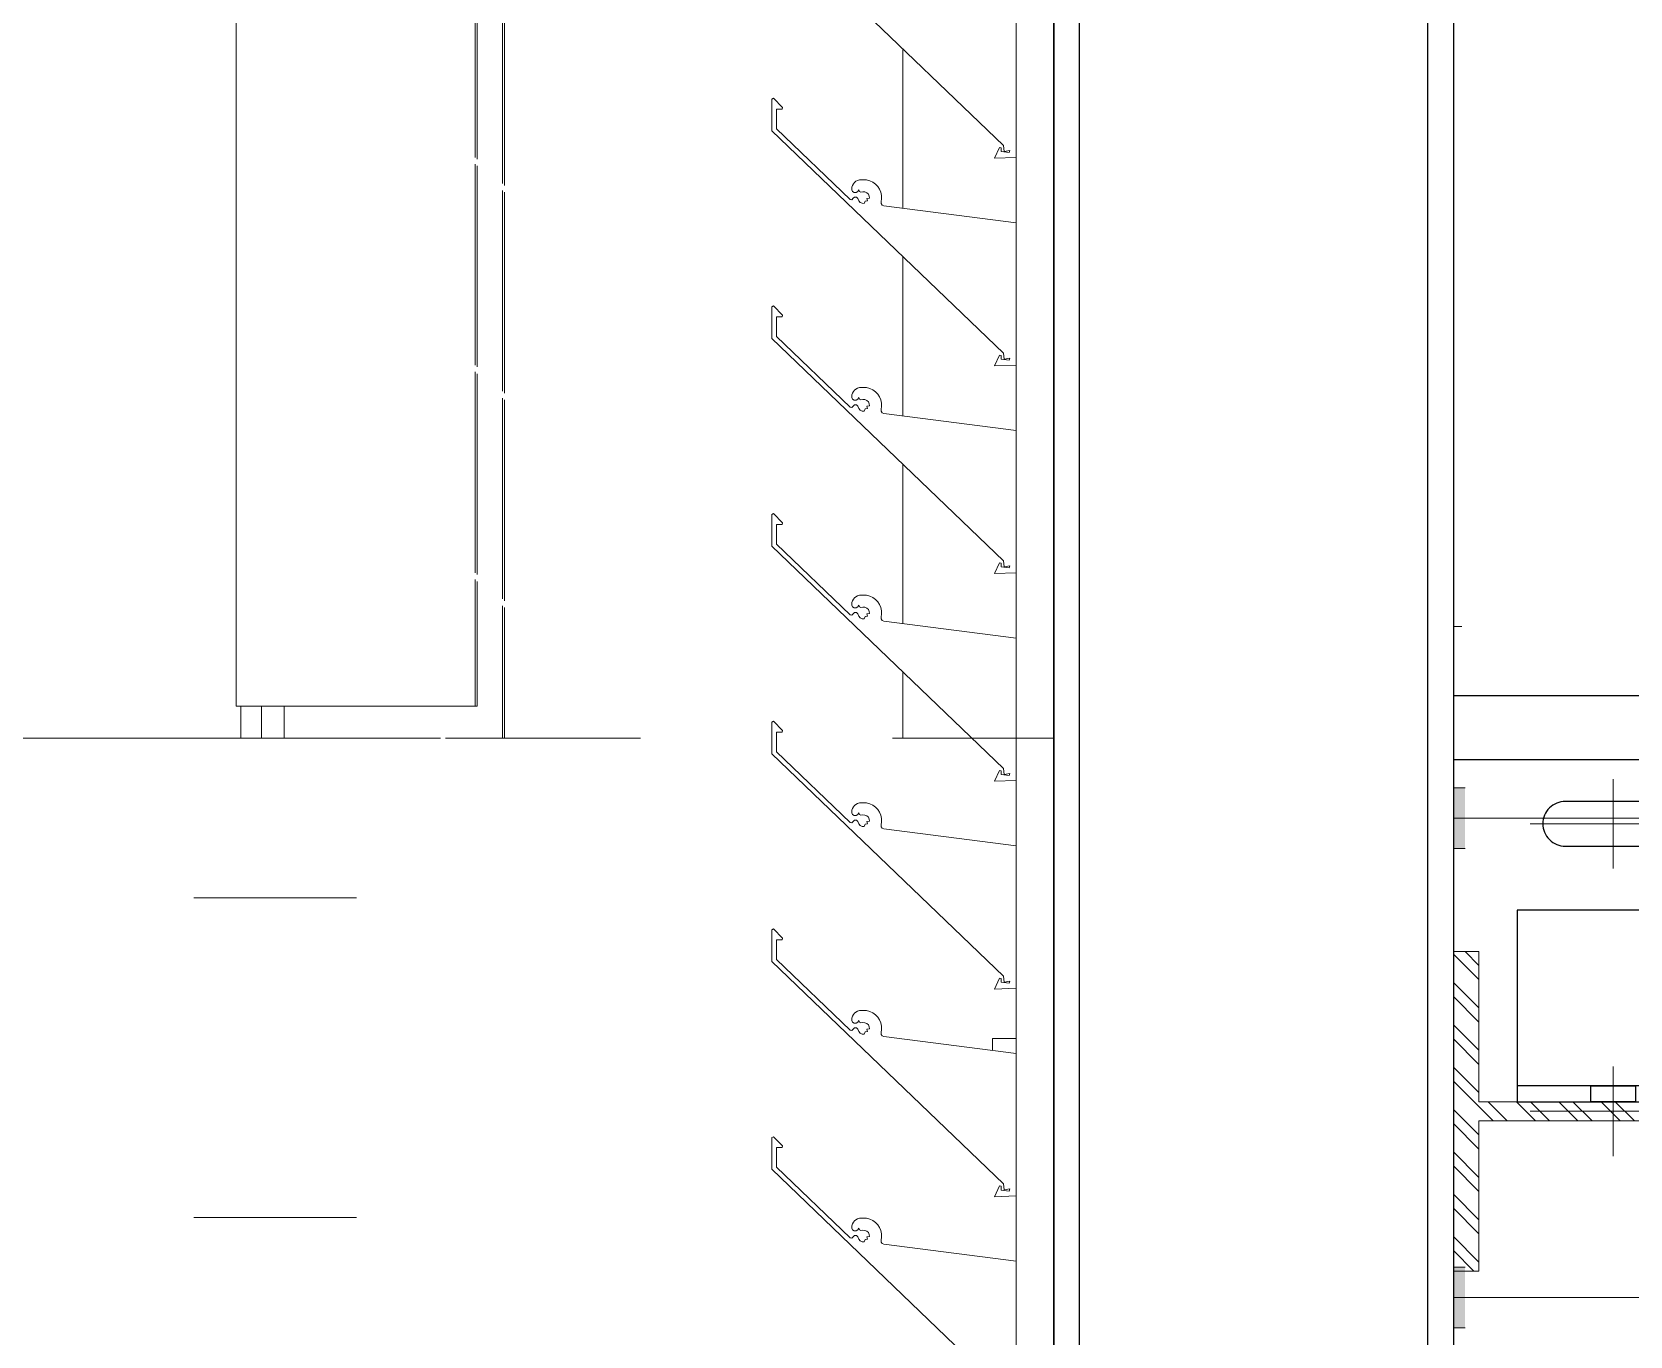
# Model space of a CAD drawing. Header units: millimetres. Extents: x -220592 to 404889, y -217665 to 38245.
# Drawn here: x 27446 to 27946, y -44453 to -44045 of the extents above; entities that cross this region are included whole.
import ezdxf

# ---------------------------------------------------------------- set-up
doc = ezdxf.new("R2010")
doc.units = ezdxf.units.MM
doc.set_wipeout_variables(frame=1)
doc.linetypes.add('XKITLINE00', pattern=[0])
doc.linetypes.add('XKITLINE02', pattern=[4, 2, -2])
for name, color, linetype in [('000 - 0_HIDE_OBJ_FRAMING_DEF_SUB_1', 7, 'Continuous'), ('000 - STRUCTURE_STEEL_ACCESORIES_HATCH_', 7, 'Continuous'), ('000 - STRUCTURE_STEEL_ACCESORIES_HIDDEN_', 7, 'Continuous'), ('000 - STRUCTURE_STEEL_ACCESORIES_MAIN_COLOR_1', 7, 'Continuous'), ('000 - STRUCTURE_STEEL_FRAMING_CUT_COLOR_4', 7, 'Continuous'), ('000 - STRUCTURE_STEEL_FRAMING_DEF_SUB', 7, 'Continuous'), ('000 - STRUCTURE_STEEL_FRAMING_HIDDEN_', 7, 'Continuous'), ('000 - STRUCTURE_STEEL_FRAMING_SUB_COLOR_1', 7, 'Continuous'), ('000 - STRUCTURE_STEEL_FRAMING_SUB_COLOR_2', 7, 'Continuous'), ('000 - STRUCTURE_STEEL_FRAMING_WIPEOUT_', 7, 'Continuous')]:
    doc.layers.add(name, color=color, linetype=linetype)
doc.layers.add('Bolt', color=7, linetype='Continuous', lineweight=0)
doc.layers.add('Part', color=7, linetype='Continuous', lineweight=0)

# ---------------------------------------------------------------- blocks, each defined once
blk = doc.blocks.new('*A13716')
at = {"layer": 'Part', "color": 7, "linetype": 'XKITLINE00', "lineweight": 0}
for p, q in [((-171.163349, 72.188511), (-171.163349, 79.070764)), ((-172.663349, 73.847415), (-172.663349, 74.346167)), ((-172.663349, 73.197415), (-172.663349, 73.696167)), ((-172.663349, 72.547415), (-172.663349, 73.046167)), ((-172.663349, 72.188511), (-172.663349, 72.396167))]:
    blk.add_line(p, q, dxfattribs=at)
blk = doc.blocks.new('*A13717')
at = {"layer": 'Part', "color": 7, "linetype": 'XKITLINE00', "lineweight": 0}
for p, q in [((-173.072824, 74.839018), (-173.073377, 74.739867)), ((-173.068143, 74.841486), (-173.072824, 74.839018)), ((-173.039494, 74.812598), (-173.068143, 74.841486)), ((-173.058341, 74.746233), (-173.057999, 74.80758)), ((-173.057999, 74.80758), (-173.040579, 74.807677)), ((-173.040579, 74.807677), (-173.039494, 74.812598)), ((-173.073377, 74.739867), (-172.348255, 74.043621)), ((-172.827326, 74.524831), (-173.058341, 74.746233)), ((-172.820428, 74.568389), (-172.822163, 74.562893)), ((-172.817674, 74.573452), (-172.820428, 74.568389)), ((-172.814002, 74.577895), (-172.817674, 74.573452)), ((-172.809549, 74.581553), (-172.814002, 74.577895)), ((-172.804479, 74.584293), (-172.809549, 74.581553)), ((-172.798978, 74.586012), (-172.804479, 74.584293)), ((-172.79325, 74.586648), (-172.798978, 74.586012)), ((-172.786451, 74.586746), (-172.79325, 74.586648)), ((-172.776238, 74.585961), (-172.786451, 74.586746)), ((-172.766337, 74.583338), (-172.776238, 74.585961)), ((-172.757074, 74.578965), (-172.766337, 74.583338)), ((-172.748758, 74.572986), (-172.757074, 74.578965)), ((-172.741662, 74.5656), (-172.748758, 74.572986)), ((-172.822166, 74.523739), (-172.827326, 74.524831)), ((-172.822163, 74.562893), (-172.822659, 74.555123)), ((-172.822659, 74.555123), (-172.820019, 74.549649)), ((-172.818512, 74.528366), (-172.822166, 74.523739)), ((-172.820019, 74.549649), (-172.814875, 74.546412)), ((-172.814048, 74.53222), (-172.818512, 74.528366)), ((-172.814875, 74.546412), (-172.808797, 74.5464)), ((-172.808154, 74.532014), (-172.814048, 74.53222)), ((-172.808797, 74.5464), (-172.803641, 74.549618)), ((-172.803971, 74.527857), (-172.808154, 74.532014)), ((-172.800857, 74.520283), (-172.803971, 74.527857)), ((-172.803641, 74.549618), (-172.800699, 74.55509)), ((-172.79619, 74.515497), (-172.800857, 74.520283)), ((-172.800699, 74.55509), (-172.798669, 74.550109)), ((-172.798669, 74.550109), (-172.793858, 74.547702)), ((-172.793858, 74.547702), (-172.78794, 74.548607)), ((-172.78794, 74.548607), (-172.78144, 74.548263)), ((-172.78112, 74.519675), (-172.783442, 74.512284)), ((-172.78144, 74.548263), (-172.775472, 74.545665)), ((-172.773955, 74.520619), (-172.78112, 74.519675)), ((-172.775472, 74.545665), (-172.77079, 74.541143)), ((-172.767418, 74.528785), (-172.775124, 74.527679)), ((-172.775124, 74.527679), (-172.773955, 74.520619)), ((-172.77079, 74.541143), (-172.767988, 74.535269)), ((-172.767988, 74.535269), (-172.767418, 74.528785)), ((-172.736022, 74.55705), (-172.741662, 74.5656)), ((-172.732024, 74.54762), (-172.736022, 74.55705)), ((-172.729801, 74.537621), (-172.732024, 74.54762)), ((-172.730912, 74.517251), (-172.729426, 74.527385)), ((-172.729426, 74.527385), (-172.729801, 74.537621)), ((-172.790114, 74.512707), (-172.79619, 74.515497)), ((-172.783442, 74.512284), (-172.790114, 74.512707)), ((-172.730672, 74.511728), (-172.730912, 74.517251)), ((-172.727536, 74.507177), (-172.730672, 74.511728)), ((-172.722461, 74.504987), (-172.727536, 74.507177)), ((-172.308455, 74.451957), (-172.722461, 74.504987)), ((-172.308462, 74.006287), (-172.308455, 74.451957)), ((-172.360613, 74.037152), (-172.376148, 74.003665)), ((-172.35549, 74.03674), (-172.360613, 74.037152)), ((-172.355361, 74.024549), (-172.35549, 74.03674)), ((-172.355361, 74.024549), (-172.330378, 74.021409)), ((-172.348255, 74.043621), (-172.345358, 74.025078)), ((-172.345358, 74.025078), (-172.328342, 74.027982)), ((-172.328342, 74.027982), (-172.330378, 74.021409)), ((-172.376148, 74.003665), (-172.308462, 74.006287))]:
    blk.add_line(p, q, dxfattribs=at)
blk = doc.blocks.new('*A13718')
at = {"layer": 'Part', "color": 7, "linetype": 'XKITLINE00', "lineweight": 0}
for p, q in [((-171.658652, 66.475475), (-171.658652, 77.756161)), ((-172.308652, 73.801982), (-172.308652, 74.006279)), ((-172.308652, 73.151982), (-172.308652, 73.356279)), ((-172.308652, 72.501982), (-172.308652, 72.706279)), ((-172.308652, 71.851982), (-172.308652, 72.056279)), ((-172.308652, 71.201982), (-172.308652, 71.406279)), ((-172.308652, 70.551982), (-172.308652, 70.756279))]:
    blk.add_line(p, q, dxfattribs=at)
blk = doc.blocks.new('*A13782')
at = {"layer": 'Part', "color": 7, "linetype": 'XKITLINE00', "lineweight": 0}
for p, q in [((-173.072824, 70.939018), (-173.073377, 70.839867)), ((-173.068143, 70.941486), (-173.072824, 70.939018)), ((-173.039494, 70.912598), (-173.068143, 70.941486)), ((-173.058341, 70.846233), (-173.057999, 70.90758)), ((-173.057999, 70.90758), (-173.040579, 70.907677)), ((-173.040579, 70.907677), (-173.039494, 70.912598)), ((-173.073377, 70.839867), (-172.348255, 70.143621)), ((-172.827326, 70.624831), (-173.058341, 70.846233)), ((-172.820428, 70.668389), (-172.822163, 70.662893)), ((-172.817674, 70.673452), (-172.820428, 70.668389)), ((-172.814002, 70.677895), (-172.817674, 70.673452)), ((-172.809549, 70.681553), (-172.814002, 70.677895)), ((-172.804479, 70.684293), (-172.809549, 70.681553)), ((-172.798978, 70.686012), (-172.804479, 70.684293)), ((-172.79325, 70.686648), (-172.798978, 70.686012)), ((-172.786451, 70.686746), (-172.79325, 70.686648)), ((-172.776238, 70.685961), (-172.786451, 70.686746)), ((-172.766337, 70.683338), (-172.776238, 70.685961)), ((-172.757074, 70.678965), (-172.766337, 70.683338)), ((-172.748758, 70.672986), (-172.757074, 70.678965)), ((-172.741662, 70.6656), (-172.748758, 70.672986)), ((-172.822166, 70.623739), (-172.827326, 70.624831)), ((-172.822163, 70.662893), (-172.822659, 70.655123)), ((-172.822659, 70.655123), (-172.820019, 70.649649)), ((-172.818512, 70.628366), (-172.822166, 70.623739)), ((-172.820019, 70.649649), (-172.814875, 70.646412)), ((-172.814048, 70.63222), (-172.818512, 70.628366)), ((-172.814875, 70.646412), (-172.808797, 70.6464)), ((-172.808154, 70.632014), (-172.814048, 70.63222)), ((-172.808797, 70.6464), (-172.803641, 70.649618)), ((-172.803971, 70.627857), (-172.808154, 70.632014)), ((-172.800857, 70.620283), (-172.803971, 70.627857)), ((-172.803641, 70.649618), (-172.800699, 70.65509)), ((-172.79619, 70.615497), (-172.800857, 70.620283)), ((-172.800699, 70.65509), (-172.798669, 70.650109)), ((-172.798669, 70.650109), (-172.793858, 70.647702)), ((-172.793858, 70.647702), (-172.78794, 70.648607)), ((-172.78794, 70.648607), (-172.78144, 70.648263)), ((-172.78112, 70.619675), (-172.783442, 70.612284)), ((-172.78144, 70.648263), (-172.775472, 70.645665)), ((-172.773955, 70.620619), (-172.78112, 70.619675)), ((-172.775472, 70.645665), (-172.77079, 70.641143)), ((-172.767418, 70.628785), (-172.775124, 70.627679)), ((-172.775124, 70.627679), (-172.773955, 70.620619)), ((-172.77079, 70.641143), (-172.767988, 70.635269)), ((-172.767988, 70.635269), (-172.767418, 70.628785)), ((-172.736022, 70.65705), (-172.741662, 70.6656)), ((-172.732024, 70.64762), (-172.736022, 70.65705)), ((-172.729801, 70.637621), (-172.732024, 70.64762)), ((-172.730912, 70.617251), (-172.729426, 70.627385)), ((-172.730672, 70.611728), (-172.730912, 70.617251)), ((-172.729426, 70.627385), (-172.729801, 70.637621)), ((-172.790114, 70.612707), (-172.79619, 70.615497)), ((-172.783442, 70.612284), (-172.790114, 70.612707)), ((-172.727536, 70.607177), (-172.730672, 70.611728)), ((-172.722461, 70.604987), (-172.727536, 70.607177)), ((-172.308455, 70.551957), (-172.722461, 70.604987)), ((-172.308462, 70.106287), (-172.308455, 70.551957)), ((-172.360613, 70.137152), (-172.376148, 70.103665)), ((-172.35549, 70.13674), (-172.360613, 70.137152)), ((-172.355361, 70.124549), (-172.35549, 70.13674)), ((-172.355361, 70.124549), (-172.330378, 70.121409)), ((-172.348255, 70.143621), (-172.345358, 70.125078)), ((-172.345358, 70.125078), (-172.328342, 70.127982)), ((-172.328342, 70.127982), (-172.330378, 70.121409)), ((-172.376148, 70.103665), (-172.308462, 70.106287))]:
    blk.add_line(p, q, dxfattribs=at)
blk = doc.blocks.new('*A13783')
at = {"layer": 'Part', "color": 7, "linetype": 'XKITLINE00', "lineweight": 0}
for p, q in [((-173.072824, 71.589018), (-173.073377, 71.489867)), ((-173.068143, 71.591486), (-173.072824, 71.589018)), ((-173.039494, 71.562598), (-173.068143, 71.591486)), ((-173.058341, 71.496233), (-173.057999, 71.55758)), ((-173.057999, 71.55758), (-173.040579, 71.557677)), ((-173.040579, 71.557677), (-173.039494, 71.562598)), ((-173.073377, 71.489867), (-172.348255, 70.793621)), ((-172.827326, 71.274831), (-173.058341, 71.496233)), ((-172.820428, 71.318389), (-172.822163, 71.312893)), ((-172.817674, 71.323452), (-172.820428, 71.318389)), ((-172.814002, 71.327895), (-172.817674, 71.323452)), ((-172.809549, 71.331553), (-172.814002, 71.327895)), ((-172.804479, 71.334293), (-172.809549, 71.331553)), ((-172.798978, 71.336012), (-172.804479, 71.334293)), ((-172.79325, 71.336648), (-172.798978, 71.336012)), ((-172.786451, 71.336746), (-172.79325, 71.336648)), ((-172.776238, 71.335961), (-172.786451, 71.336746)), ((-172.766337, 71.333338), (-172.776238, 71.335961)), ((-172.757074, 71.328965), (-172.766337, 71.333338)), ((-172.748758, 71.322986), (-172.757074, 71.328965)), ((-172.741662, 71.3156), (-172.748758, 71.322986)), ((-172.822166, 71.273739), (-172.827326, 71.274831)), ((-172.822163, 71.312893), (-172.822659, 71.305123)), ((-172.822659, 71.305123), (-172.820019, 71.299649)), ((-172.818512, 71.278366), (-172.822166, 71.273739)), ((-172.820019, 71.299649), (-172.814875, 71.296412)), ((-172.814048, 71.28222), (-172.818512, 71.278366)), ((-172.814875, 71.296412), (-172.808797, 71.2964)), ((-172.808154, 71.282014), (-172.814048, 71.28222)), ((-172.808797, 71.2964), (-172.803641, 71.299618)), ((-172.803971, 71.277857), (-172.808154, 71.282014)), ((-172.800857, 71.270283), (-172.803971, 71.277857)), ((-172.803641, 71.299618), (-172.800699, 71.30509)), ((-172.79619, 71.265497), (-172.800857, 71.270283)), ((-172.800699, 71.30509), (-172.798669, 71.300109)), ((-172.798669, 71.300109), (-172.793858, 71.297702)), ((-172.793858, 71.297702), (-172.78794, 71.298607)), ((-172.78794, 71.298607), (-172.78144, 71.298263)), ((-172.78112, 71.269675), (-172.783442, 71.262284)), ((-172.78144, 71.298263), (-172.775472, 71.295665)), ((-172.773955, 71.270619), (-172.78112, 71.269675)), ((-172.775472, 71.295665), (-172.77079, 71.291143)), ((-172.767418, 71.278785), (-172.775124, 71.277679)), ((-172.775124, 71.277679), (-172.773955, 71.270619)), ((-172.77079, 71.291143), (-172.767988, 71.285269)), ((-172.767988, 71.285269), (-172.767418, 71.278785)), ((-172.736022, 71.30705), (-172.741662, 71.3156)), ((-172.732024, 71.29762), (-172.736022, 71.30705)), ((-172.729801, 71.287621), (-172.732024, 71.29762)), ((-172.730912, 71.267251), (-172.729426, 71.277385)), ((-172.730672, 71.261728), (-172.730912, 71.267251)), ((-172.729426, 71.277385), (-172.729801, 71.287621)), ((-172.790114, 71.262707), (-172.79619, 71.265497)), ((-172.783442, 71.262284), (-172.790114, 71.262707)), ((-172.727536, 71.257177), (-172.730672, 71.261728)), ((-172.722461, 71.254987), (-172.727536, 71.257177)), ((-172.308455, 71.201957), (-172.722461, 71.254987)), ((-172.308462, 70.756287), (-172.308455, 71.201957)), ((-172.360613, 70.787152), (-172.376148, 70.753665)), ((-172.35549, 70.78674), (-172.360613, 70.787152)), ((-172.355361, 70.774549), (-172.35549, 70.78674)), ((-172.355361, 70.774549), (-172.330378, 70.771409)), ((-172.348255, 70.793621), (-172.345358, 70.775078)), ((-172.345358, 70.775078), (-172.328342, 70.777982)), ((-172.328342, 70.777982), (-172.330378, 70.771409)), ((-172.376148, 70.753665), (-172.308462, 70.756287))]:
    blk.add_line(p, q, dxfattribs=at)
blk = doc.blocks.new('*A13784')
at = {"layer": 'Part', "color": 7, "linetype": 'XKITLINE00', "lineweight": 0}
for p, q in [((-173.072824, 72.239018), (-173.073377, 72.139867)), ((-173.068143, 72.241486), (-173.072824, 72.239018)), ((-173.039494, 72.212598), (-173.068143, 72.241486)), ((-173.058341, 72.146233), (-173.057999, 72.20758)), ((-173.057999, 72.20758), (-173.040579, 72.207677)), ((-173.040579, 72.207677), (-173.039494, 72.212598)), ((-173.073377, 72.139867), (-172.348255, 71.443621)), ((-172.827326, 71.924831), (-173.058341, 72.146233)), ((-172.820428, 71.968389), (-172.822163, 71.962893)), ((-172.817674, 71.973452), (-172.820428, 71.968389)), ((-172.814002, 71.977895), (-172.817674, 71.973452)), ((-172.809549, 71.981553), (-172.814002, 71.977895)), ((-172.804479, 71.984293), (-172.809549, 71.981553)), ((-172.798978, 71.986012), (-172.804479, 71.984293)), ((-172.79325, 71.986648), (-172.798978, 71.986012)), ((-172.786451, 71.986746), (-172.79325, 71.986648)), ((-172.776238, 71.985961), (-172.786451, 71.986746)), ((-172.766337, 71.983338), (-172.776238, 71.985961)), ((-172.757074, 71.978965), (-172.766337, 71.983338)), ((-172.748758, 71.972986), (-172.757074, 71.978965)), ((-172.741662, 71.9656), (-172.748758, 71.972986)), ((-172.822166, 71.923739), (-172.827326, 71.924831)), ((-172.822163, 71.962893), (-172.822659, 71.955123)), ((-172.822659, 71.955123), (-172.820019, 71.949649)), ((-172.818512, 71.928366), (-172.822166, 71.923739)), ((-172.820019, 71.949649), (-172.814875, 71.946412)), ((-172.814048, 71.93222), (-172.818512, 71.928366)), ((-172.814875, 71.946412), (-172.808797, 71.9464)), ((-172.808154, 71.932014), (-172.814048, 71.93222)), ((-172.808797, 71.9464), (-172.803641, 71.949618)), ((-172.803971, 71.927857), (-172.808154, 71.932014)), ((-172.800857, 71.920283), (-172.803971, 71.927857)), ((-172.803641, 71.949618), (-172.800699, 71.95509)), ((-172.79619, 71.915497), (-172.800857, 71.920283)), ((-172.800699, 71.95509), (-172.798669, 71.950109)), ((-172.798669, 71.950109), (-172.793858, 71.947702)), ((-172.793858, 71.947702), (-172.78794, 71.948607)), ((-172.78794, 71.948607), (-172.78144, 71.948263)), ((-172.78112, 71.919675), (-172.783442, 71.912284)), ((-172.78144, 71.948263), (-172.775472, 71.945665)), ((-172.773955, 71.920619), (-172.78112, 71.919675)), ((-172.775472, 71.945665), (-172.77079, 71.941143)), ((-172.767418, 71.928785), (-172.775124, 71.927679)), ((-172.775124, 71.927679), (-172.773955, 71.920619)), ((-172.77079, 71.941143), (-172.767988, 71.935269)), ((-172.767988, 71.935269), (-172.767418, 71.928785)), ((-172.736022, 71.95705), (-172.741662, 71.9656)), ((-172.732024, 71.94762), (-172.736022, 71.95705)), ((-172.729801, 71.937621), (-172.732024, 71.94762)), ((-172.730912, 71.917251), (-172.729426, 71.927385)), ((-172.729426, 71.927385), (-172.729801, 71.937621)), ((-172.790114, 71.912707), (-172.79619, 71.915497)), ((-172.783442, 71.912284), (-172.790114, 71.912707)), ((-172.730672, 71.911728), (-172.730912, 71.917251)), ((-172.727536, 71.907177), (-172.730672, 71.911728)), ((-172.722461, 71.904987), (-172.727536, 71.907177)), ((-172.308455, 71.851957), (-172.722461, 71.904987)), ((-172.308462, 71.406287), (-172.308455, 71.851957)), ((-172.360613, 71.437152), (-172.376148, 71.403665)), ((-172.35549, 71.43674), (-172.360613, 71.437152)), ((-172.355361, 71.424549), (-172.35549, 71.43674)), ((-172.355361, 71.424549), (-172.330378, 71.421409)), ((-172.348255, 71.443621), (-172.345358, 71.425078)), ((-172.345358, 71.425078), (-172.328342, 71.427982)), ((-172.328342, 71.427982), (-172.330378, 71.421409)), ((-172.376148, 71.403665), (-172.308462, 71.406287))]:
    blk.add_line(p, q, dxfattribs=at)
blk = doc.blocks.new('*A13785')
at = {"layer": 'Part', "color": 7, "linetype": 'XKITLINE00', "lineweight": 0}
for p, q in [((-173.072824, 72.889018), (-173.073377, 72.789867)), ((-173.068143, 72.891486), (-173.072824, 72.889018)), ((-173.039494, 72.862598), (-173.068143, 72.891486)), ((-173.058341, 72.796233), (-173.057999, 72.85758)), ((-173.057999, 72.85758), (-173.040579, 72.857677)), ((-173.040579, 72.857677), (-173.039494, 72.862598)), ((-173.073377, 72.789867), (-172.348255, 72.093621)), ((-172.827326, 72.574831), (-173.058341, 72.796233)), ((-172.820428, 72.618389), (-172.822163, 72.612893)), ((-172.817674, 72.623452), (-172.820428, 72.618389)), ((-172.814002, 72.627895), (-172.817674, 72.623452)), ((-172.809549, 72.631553), (-172.814002, 72.627895)), ((-172.804479, 72.634293), (-172.809549, 72.631553)), ((-172.798978, 72.636012), (-172.804479, 72.634293)), ((-172.79325, 72.636648), (-172.798978, 72.636012)), ((-172.786451, 72.636746), (-172.79325, 72.636648)), ((-172.776238, 72.635961), (-172.786451, 72.636746)), ((-172.766337, 72.633338), (-172.776238, 72.635961)), ((-172.757074, 72.628965), (-172.766337, 72.633338)), ((-172.748758, 72.622986), (-172.757074, 72.628965)), ((-172.741662, 72.6156), (-172.748758, 72.622986)), ((-172.822166, 72.573739), (-172.827326, 72.574831)), ((-172.822163, 72.612893), (-172.822659, 72.605123)), ((-172.822659, 72.605123), (-172.820019, 72.599649)), ((-172.818512, 72.578366), (-172.822166, 72.573739)), ((-172.820019, 72.599649), (-172.814875, 72.596412)), ((-172.814048, 72.58222), (-172.818512, 72.578366)), ((-172.814875, 72.596412), (-172.808797, 72.5964)), ((-172.808154, 72.582014), (-172.814048, 72.58222)), ((-172.808797, 72.5964), (-172.803641, 72.599618)), ((-172.803971, 72.577857), (-172.808154, 72.582014)), ((-172.800857, 72.570283), (-172.803971, 72.577857)), ((-172.803641, 72.599618), (-172.800699, 72.60509)), ((-172.79619, 72.565497), (-172.800857, 72.570283)), ((-172.800699, 72.60509), (-172.798669, 72.600109)), ((-172.798669, 72.600109), (-172.793858, 72.597702)), ((-172.793858, 72.597702), (-172.78794, 72.598607)), ((-172.78794, 72.598607), (-172.78144, 72.598263)), ((-172.78112, 72.569675), (-172.783442, 72.562284)), ((-172.78144, 72.598263), (-172.775472, 72.595665)), ((-172.773955, 72.570619), (-172.78112, 72.569675)), ((-172.775472, 72.595665), (-172.77079, 72.591143)), ((-172.767418, 72.578785), (-172.775124, 72.577679)), ((-172.775124, 72.577679), (-172.773955, 72.570619)), ((-172.77079, 72.591143), (-172.767988, 72.585269)), ((-172.767988, 72.585269), (-172.767418, 72.578785)), ((-172.736022, 72.60705), (-172.741662, 72.6156)), ((-172.732024, 72.59762), (-172.736022, 72.60705)), ((-172.729801, 72.587621), (-172.732024, 72.59762)), ((-172.730912, 72.567251), (-172.729426, 72.577385)), ((-172.729426, 72.577385), (-172.729801, 72.587621)), ((-172.790114, 72.562707), (-172.79619, 72.565497)), ((-172.783442, 72.562284), (-172.790114, 72.562707)), ((-172.730672, 72.561728), (-172.730912, 72.567251)), ((-172.727536, 72.557177), (-172.730672, 72.561728)), ((-172.722461, 72.554987), (-172.727536, 72.557177)), ((-172.308455, 72.501957), (-172.722461, 72.554987)), ((-172.308462, 72.056287), (-172.308455, 72.501957)), ((-172.360613, 72.087152), (-172.376148, 72.053665)), ((-172.35549, 72.08674), (-172.360613, 72.087152)), ((-172.355361, 72.074549), (-172.35549, 72.08674)), ((-172.355361, 72.074549), (-172.330378, 72.071409)), ((-172.348255, 72.093621), (-172.345358, 72.075078)), ((-172.345358, 72.075078), (-172.328342, 72.077982)), ((-172.328342, 72.077982), (-172.330378, 72.071409)), ((-172.376148, 72.053665), (-172.308462, 72.056287))]:
    blk.add_line(p, q, dxfattribs=at)
blk = doc.blocks.new('*A13786')
at = {"layer": 'Part', "color": 7, "linetype": 'XKITLINE00', "lineweight": 0}
for p, q in [((-173.072824, 73.539018), (-173.073377, 73.439867)), ((-173.068143, 73.541486), (-173.072824, 73.539018)), ((-173.039494, 73.512598), (-173.068143, 73.541486)), ((-173.058341, 73.446233), (-173.057999, 73.50758)), ((-173.057999, 73.50758), (-173.040579, 73.507677)), ((-173.040579, 73.507677), (-173.039494, 73.512598)), ((-173.073377, 73.439867), (-172.348255, 72.743621)), ((-172.827326, 73.224831), (-173.058341, 73.446233)), ((-172.820428, 73.268389), (-172.822163, 73.262893)), ((-172.817674, 73.273452), (-172.820428, 73.268389)), ((-172.814002, 73.277895), (-172.817674, 73.273452)), ((-172.809549, 73.281553), (-172.814002, 73.277895)), ((-172.804479, 73.284293), (-172.809549, 73.281553)), ((-172.798978, 73.286012), (-172.804479, 73.284293)), ((-172.79325, 73.286648), (-172.798978, 73.286012)), ((-172.786451, 73.286746), (-172.79325, 73.286648)), ((-172.776238, 73.285961), (-172.786451, 73.286746)), ((-172.766337, 73.283338), (-172.776238, 73.285961)), ((-172.757074, 73.278965), (-172.766337, 73.283338)), ((-172.748758, 73.272986), (-172.757074, 73.278965)), ((-172.741662, 73.2656), (-172.748758, 73.272986)), ((-172.822166, 73.223739), (-172.827326, 73.224831)), ((-172.822163, 73.262893), (-172.822659, 73.255123)), ((-172.822659, 73.255123), (-172.820019, 73.249649)), ((-172.818512, 73.228366), (-172.822166, 73.223739)), ((-172.820019, 73.249649), (-172.814875, 73.246412)), ((-172.814048, 73.23222), (-172.818512, 73.228366)), ((-172.814875, 73.246412), (-172.808797, 73.2464)), ((-172.808154, 73.232014), (-172.814048, 73.23222)), ((-172.808797, 73.2464), (-172.803641, 73.249618)), ((-172.803971, 73.227857), (-172.808154, 73.232014)), ((-172.800857, 73.220283), (-172.803971, 73.227857)), ((-172.803641, 73.249618), (-172.800699, 73.25509)), ((-172.79619, 73.215497), (-172.800857, 73.220283)), ((-172.800699, 73.25509), (-172.798669, 73.250109)), ((-172.798669, 73.250109), (-172.793858, 73.247702)), ((-172.793858, 73.247702), (-172.78794, 73.248607)), ((-172.78794, 73.248607), (-172.78144, 73.248263)), ((-172.78112, 73.219675), (-172.783442, 73.212284)), ((-172.78144, 73.248263), (-172.775472, 73.245665)), ((-172.773955, 73.220619), (-172.78112, 73.219675)), ((-172.775472, 73.245665), (-172.77079, 73.241143)), ((-172.767418, 73.228785), (-172.775124, 73.227679)), ((-172.775124, 73.227679), (-172.773955, 73.220619)), ((-172.77079, 73.241143), (-172.767988, 73.235269)), ((-172.767988, 73.235269), (-172.767418, 73.228785)), ((-172.736022, 73.25705), (-172.741662, 73.2656)), ((-172.732024, 73.24762), (-172.736022, 73.25705)), ((-172.729801, 73.237621), (-172.732024, 73.24762)), ((-172.730912, 73.217251), (-172.729426, 73.227385)), ((-172.729426, 73.227385), (-172.729801, 73.237621)), ((-172.790114, 73.212707), (-172.79619, 73.215497)), ((-172.783442, 73.212284), (-172.790114, 73.212707)), ((-172.730672, 73.211728), (-172.730912, 73.217251)), ((-172.727536, 73.207177), (-172.730672, 73.211728)), ((-172.722461, 73.204987), (-172.727536, 73.207177)), ((-172.308455, 73.151957), (-172.722461, 73.204987)), ((-172.308462, 72.706287), (-172.308455, 73.151957)), ((-172.360613, 72.737152), (-172.376148, 72.703665)), ((-172.35549, 72.73674), (-172.360613, 72.737152)), ((-172.355361, 72.724549), (-172.35549, 72.73674)), ((-172.355361, 72.724549), (-172.330378, 72.721409)), ((-172.348255, 72.743621), (-172.345358, 72.725078)), ((-172.345358, 72.725078), (-172.328342, 72.727982)), ((-172.328342, 72.727982), (-172.330378, 72.721409)), ((-172.376148, 72.703665), (-172.308462, 72.706287))]:
    blk.add_line(p, q, dxfattribs=at)
blk = doc.blocks.new('*A13787')
at = {"layer": 'Part', "color": 7, "linetype": 'XKITLINE00', "lineweight": 0}
for p, q in [((-173.072824, 74.189018), (-173.073377, 74.089867)), ((-173.068143, 74.191486), (-173.072824, 74.189018)), ((-173.039494, 74.162598), (-173.068143, 74.191486)), ((-173.058341, 74.096233), (-173.057999, 74.15758)), ((-173.057999, 74.15758), (-173.040579, 74.157677)), ((-173.040579, 74.157677), (-173.039494, 74.162598)), ((-173.073377, 74.089867), (-172.348255, 73.393621)), ((-172.827326, 73.874831), (-173.058341, 74.096233)), ((-172.820428, 73.918389), (-172.822163, 73.912893)), ((-172.817674, 73.923452), (-172.820428, 73.918389)), ((-172.814002, 73.927895), (-172.817674, 73.923452)), ((-172.809549, 73.931553), (-172.814002, 73.927895)), ((-172.804479, 73.934293), (-172.809549, 73.931553)), ((-172.798978, 73.936012), (-172.804479, 73.934293)), ((-172.79325, 73.936648), (-172.798978, 73.936012)), ((-172.786451, 73.936746), (-172.79325, 73.936648)), ((-172.776238, 73.935961), (-172.786451, 73.936746)), ((-172.766337, 73.933338), (-172.776238, 73.935961)), ((-172.757074, 73.928965), (-172.766337, 73.933338)), ((-172.748758, 73.922986), (-172.757074, 73.928965)), ((-172.741662, 73.9156), (-172.748758, 73.922986)), ((-172.822166, 73.873739), (-172.827326, 73.874831)), ((-172.822163, 73.912893), (-172.822659, 73.905123)), ((-172.822659, 73.905123), (-172.820019, 73.899649)), ((-172.818512, 73.878366), (-172.822166, 73.873739)), ((-172.820019, 73.899649), (-172.814875, 73.896412)), ((-172.814048, 73.88222), (-172.818512, 73.878366)), ((-172.814875, 73.896412), (-172.808797, 73.8964)), ((-172.808154, 73.882014), (-172.814048, 73.88222)), ((-172.808797, 73.8964), (-172.803641, 73.899618)), ((-172.803971, 73.877857), (-172.808154, 73.882014)), ((-172.800857, 73.870283), (-172.803971, 73.877857)), ((-172.803641, 73.899618), (-172.800699, 73.90509)), ((-172.79619, 73.865497), (-172.800857, 73.870283)), ((-172.800699, 73.90509), (-172.798669, 73.900109)), ((-172.798669, 73.900109), (-172.793858, 73.897702)), ((-172.793858, 73.897702), (-172.78794, 73.898607)), ((-172.78794, 73.898607), (-172.78144, 73.898263)), ((-172.78112, 73.869675), (-172.783442, 73.862284)), ((-172.78144, 73.898263), (-172.775472, 73.895665)), ((-172.773955, 73.870619), (-172.78112, 73.869675)), ((-172.775472, 73.895665), (-172.77079, 73.891143)), ((-172.767418, 73.878785), (-172.775124, 73.877679)), ((-172.775124, 73.877679), (-172.773955, 73.870619)), ((-172.77079, 73.891143), (-172.767988, 73.885269)), ((-172.767988, 73.885269), (-172.767418, 73.878785)), ((-172.736022, 73.90705), (-172.741662, 73.9156)), ((-172.732024, 73.89762), (-172.736022, 73.90705)), ((-172.729801, 73.887621), (-172.732024, 73.89762)), ((-172.730912, 73.867251), (-172.729426, 73.877385)), ((-172.729426, 73.877385), (-172.729801, 73.887621)), ((-172.790114, 73.862707), (-172.79619, 73.865497)), ((-172.783442, 73.862284), (-172.790114, 73.862707)), ((-172.730672, 73.861728), (-172.730912, 73.867251)), ((-172.727536, 73.857177), (-172.730672, 73.861728)), ((-172.722461, 73.854987), (-172.727536, 73.857177)), ((-172.308455, 73.801957), (-172.722461, 73.854987)), ((-172.308462, 73.356287), (-172.308455, 73.801957)), ((-172.360613, 73.387152), (-172.376148, 73.353665)), ((-172.35549, 73.38674), (-172.360613, 73.387152)), ((-172.355361, 73.374549), (-172.35549, 73.38674)), ((-172.355361, 73.374549), (-172.330378, 73.371409)), ((-172.348255, 73.393621), (-172.345358, 73.375078)), ((-172.345358, 73.375078), (-172.328342, 73.377982)), ((-172.328342, 73.377982), (-172.330378, 73.371409)), ((-172.376148, 73.353665), (-172.308462, 73.356287))]:
    blk.add_line(p, q, dxfattribs=at)
blk = doc.blocks.new('*A13806')
at = {"layer": 'Part', "color": 7, "linetype": 'XKITLINE00', "lineweight": 0}
for p, q in [((-171.153365, 72.538471), (-170.913334, 72.538471)), ((-171.153365, 69.838471), (-171.153365, 72.538471)), ((-170.913334, 69.838471), (-171.153365, 69.838471))]:
    blk.add_line(p, q, dxfattribs=at)
blk = doc.blocks.new('*A13807')
at = {"layer": 'Part', "color": 7, "linetype": 'XKITLINE00', "lineweight": 0}
for p, q in [((-172.381977, 71.211375), (-172.381977, 71.248511)), ((-172.381977, 71.248511), (-172.308652, 71.248511)), ((-171.658652, 71.248511), (-171.153365, 71.248511)), ((-171.658652, 71.128511), (-171.153365, 71.128511))]:
    blk.add_line(p, q, dxfattribs=at)
blk = doc.blocks.new('*A13810')
at = {"layer": 'Bolt'}
for points in [[(-171.1534, 72.0335), (-170.9034, 72.0335), (-170.9034, 71.8435), (-171.1534, 71.8435)], [(-171.1534, 72.0335), (-170.9034, 72.0335), (-170.9034, 71.8435), (-171.1534, 71.8435)], [(-168.9634, 72.0335), (-168.9034, 72.0335), (-168.9034, 71.8435), (-168.9634, 71.8435)], [(-168.9634, 72.0335), (-168.9034, 72.0335), (-168.9034, 71.8435), (-168.9634, 71.8435)], [(-171.1534, 70.5335), (-170.9034, 70.5335), (-170.9034, 70.3435), (-171.1534, 70.3435)], [(-171.1534, 70.5335), (-170.9034, 70.5335), (-170.9034, 70.3435), (-171.1534, 70.3435)], [(-168.9634, 70.5335), (-168.9034, 70.5335), (-168.9034, 70.3435), (-168.9634, 70.3435)], [(-168.9634, 70.5335), (-168.9034, 70.5335), (-168.9034, 70.3435), (-168.9634, 70.3435)]]:
    blk.add_hatch(color=7, dxfattribs=at).paths.add_polyline_path(points, flags=17)
at = {"layer": 'Bolt', "color": 7, "linetype": 'XKITLINE00', "lineweight": 0}
for p, q in [((-170.9034, 72.0335), (-171.1534, 72.0335)), ((-170.9034, 72.0335), (-171.1534, 72.0335)), ((-168.9034, 72.0335), (-168.9634, 72.0335)), ((-168.9034, 72.0335), (-168.9634, 72.0335)), ((-168.7978, 71.9385), (-171.5034, 71.9385)), ((-168.7978, 71.9385), (-171.5034, 71.9385)), ((-170.9034, 71.8435), (-171.1534, 71.8435)), ((-170.9034, 71.8435), (-171.1534, 71.8435)), ((-168.9034, 71.8435), (-168.9634, 71.8435)), ((-168.9034, 71.8435), (-168.9634, 71.8435)), ((-170.9034, 70.5335), (-171.1534, 70.5335)), ((-170.9034, 70.5335), (-171.1534, 70.5335)), ((-168.9034, 70.5335), (-168.9634, 70.5335)), ((-168.9034, 70.5335), (-168.9634, 70.5335)), ((-168.7978, 70.4385), (-171.5034, 70.4385)), ((-168.7978, 70.4385), (-171.5034, 70.4385)), ((-170.9034, 70.3435), (-171.1534, 70.3435)), ((-170.9034, 70.3435), (-171.1534, 70.3435)), ((-168.9034, 70.3435), (-168.9634, 70.3435)), ((-168.9034, 70.3435), (-168.9634, 70.3435))]:
    blk.add_line(p, q, dxfattribs=at)
blk = doc.blocks.new('*A13531')
at = {"layer": '000 - 0_HIDE_OBJ_FRAMING_DEF_SUB_1', "color": 7, "linetype": 'XKITLINE00', "lineweight": 0}
blk.add_line((-170.913334, 67.570805), (-170.913334, 99.680387), dxfattribs=at)
blk = doc.blocks.new('*A13772')
at = {"layer": '000 - 0_HIDE_OBJ_FRAMING_DEF_SUB_1', "color": 7, "linetype": 'XKITLINE00', "lineweight": 0}
for p, q in [((-184.211249, 72.188511), (-173.073106, 72.188511)), ((-173.058105, 72.188511), (-172.447081, 72.188511)), ((-171.658652, 72.188511), (-171.153365, 72.188511))]:
    blk.add_line(p, q, dxfattribs=at)
blk = doc.blocks.new('*A13719')
at = {"layer": '000 - 0_HIDE_OBJ_FRAMING_DEF_SUB_1', "color": 7, "linetype": 'XKITLINE00', "lineweight": 0}
for p, q in [((-173.713199, 72.288511), (-173.713199, 85.088511)), ((-172.964598, 74.006391), (-172.964598, 74.63542)), ((-172.958493, 74.00054), (-172.958493, 74.629558)), ((-172.87913, 73.924479), (-172.87913, 74.553355)), ((-172.873025, 73.918628), (-172.873025, 74.547493)), ((-172.964598, 73.356391), (-172.964598, 73.98542)), ((-172.958493, 73.35054), (-172.958493, 73.979558)), ((-172.87913, 73.274479), (-172.87913, 73.903355)), ((-172.873025, 73.268628), (-172.873025, 73.897493)), ((-172.964598, 72.706391), (-172.964598, 73.33542)), ((-172.958493, 72.70054), (-172.958493, 73.329558)), ((-172.87913, 72.624479), (-172.87913, 73.253355)), ((-172.873025, 72.618628), (-172.873025, 73.247493)), ((-172.964598, 72.288511), (-172.964598, 72.68542)), ((-172.958493, 72.288511), (-172.958493, 72.679558)), ((-172.87913, 72.188511), (-172.87913, 72.603355)), ((-172.873025, 72.188511), (-172.873025, 72.597493)), ((-172.958493, 72.288511), (-173.713199, 72.288511)), ((-173.697937, 72.188511), (-173.697937, 72.288511)), ((-173.633058, 72.188511), (-173.633058, 72.288511)), ((-173.562852, 72.188511), (-173.562852, 72.288511))]:
    blk.add_line(p, q, dxfattribs=at)
blk = doc.blocks.new('*A13808')
at = {"layer": '000 - 0_HIDE_OBJ_FRAMING_DEF_SUB_1', "color": 7, "linetype": 'XKITLINE02', "lineweight": 0}
for p, q in [((-173.845266, 70.688498), (-173.366949, 70.688498)), ((-173.814916, 70.688498), (-173.336599, 70.688498))]:
    blk.add_line(p, q, dxfattribs=at)
blk = doc.blocks.new('*A13809')
at = {"layer": '000 - 0_HIDE_OBJ_FRAMING_DEF_SUB_1', "color": 7, "linetype": 'XKITLINE02', "lineweight": 0}
for p, q in [((-173.845266, 71.688511), (-173.366949, 71.688511)), ((-173.814916, 71.688511), (-173.336599, 71.688511))]:
    blk.add_line(p, q, dxfattribs=at)
blk = doc.blocks.new('W-1-PP18-ST_20260402-011103_LOWER_PL')
at = {"layer": '000 - 0_HIDE_OBJ_FRAMING_DEF_SUB_1', "color": 7, "lineweight": 0, "xscale": 100, "yscale": 100, "zscale": 100}
for name in ['*A13531', '*A13719', '*A13772', '*A13809', '*A13808']:
    blk.add_blockref(name, (17759.3349, -35779.0805), dxfattribs=at)
blk = doc.blocks.new('000_ASPG_TYP_FILES_STRUCTURE_STEEL_BK')
at = {"layer": '000 - STRUCTURE_STEEL_ACCESORIES_HIDDEN_', "color": 7}
blk.add_lwpolyline([(0, 7), (5, 7), (5, -7), (0, -7)], close=True, dxfattribs=at)
at = {"layer": '000 - STRUCTURE_STEEL_ACCESORIES_MAIN_COLOR_1', "color": 7}
for points in [[(0, -30), (60, -30), (60, 30), (0, 30)], [(0, -30), (5, -30), (5, 30), (0, 30)]]:
    blk.add_lwpolyline(points, close=True, dxfattribs=at)
blk = doc.blocks.new('000_CKST_FAMELINE_STEEL_STRUCTURE-COLUMN_TOP_VIEW')
at = {"layer": '000 - STRUCTURE_STEEL_FRAMING_DEF_SUB', "color": 7, "linetype": 'XKITLINE00', "lineweight": 0}
for p, q in [((0, 76), (0, 104)), ((26, 90), (-26, 90)), ((0, 14), (0, -14)), ((26, 0), (-26, 0)), ((0, -76), (0, -104)), ((26, -90), (-26, -90))]:
    blk.add_line(p, q, dxfattribs=at)
at = {"layer": '000 - STRUCTURE_STEEL_FRAMING_SUB_COLOR_2', "color": 7}
for p, q in [((-70, 110), (-90, 130)), ((70, 110), (90, 130)), ((-70, -110), (-90, -130)), ((70, -110), (90, -130))]:
    blk.add_line(p, q, dxfattribs=at)
for points in [[(90, 130), (-90, 130), (-90, -130), (90, -130)], [(70, 110), (-70, 110), (-70, -110), (70, -110)]]:
    blk.add_lwpolyline(points, close=True, dxfattribs=at)
for points in [[(15, 83), (-15, 83, -0.414214), (-22, 90, -0.414214), (-15, 97), (15, 97, -0.414214), (22, 90), (22, 90, -0.414214)], [(15, -83), (-15, -83, 0.414214), (-22, -90, 0.414214), (-15, -97), (15, -97, 0.414214), (22, -90), (22, -90, 0.414214)]]:
    blk.add_lwpolyline(points, format="xyb", close=True, dxfattribs=at)
at = {"color": 7, "rotation": 270}
blk.add_blockref('000_ASPG_TYP_FILES_STRUCTURE_STEEL_BK', (0, -3), dxfattribs=at)
at = {"color": 7}
blk.add_wipeout([(50, 50), (50, -50), (170, -50), (170, 50)], dxfattribs=at).dxf.layer = '000 - STRUCTURE_STEEL_FRAMING_WIPEOUT_'
at = {"layer": '000 - STRUCTURE_STEEL_ACCESORIES_HATCH_'}
h = blk.add_hatch(dxfattribs=at)
h.set_pattern_fill('ANSI32', scale=25, angle=270)
h.set_pattern_definition([(315, (1524.514, 2469.062), (6.629126, 6.629126), []), (315, (1524.514, 2464.642), (6.629126, 6.629126), [])])
h.paths.add_polyline_path([(-50, -50), (-42, -50), (-42, -3), (42, -3), (42, -50), (50, -50), (50, 50), (42, 50), (42, 3), (-42, 3), (-42, 50), (-50, 50)])
at = {"layer": '000 - STRUCTURE_STEEL_FRAMING_CUT_COLOR_4', "color": 7, "lineweight": 0}
blk.add_lwpolyline([(-50, -50), (-42, -50), (-42, -3), (42, -3), (42, -50), (50, -50), (50, 50), (42, 50), (42, 3), (-42, 3), (-42, 50), (-50, 50)], close=True, dxfattribs=at)
at = {"layer": '000 - STRUCTURE_STEEL_FRAMING_DEF_SUB', "color": 7, "linetype": 'XKITLINE00', "lineweight": 0}
for p, q in [((110, 44), (110, 16)), ((96, 30), (124, 30)), ((110, -16), (110, -44)), ((96, -30), (124, -30))]:
    blk.add_line(p, q, dxfattribs=at)
at = {"layer": '000 - STRUCTURE_STEEL_FRAMING_HIDDEN_', "color": 7, "linetype": 'XKITLINE02', "ltscale": 4}
for p, q in [((56, -50), (56, 50)), ((50, 3), (170, 3)), ((50, -3), (170, -3))]:
    blk.add_line(p, q, dxfattribs=at)
at = {"layer": '000 - STRUCTURE_STEEL_FRAMING_SUB_COLOR_2', "color": 7}
for p, q in [((50, 3), (50, -3)), ((170, 3), (170, -3))]:
    blk.add_line(p, q, dxfattribs=at)
blk.add_lwpolyline([(50, 50), (50, -50), (170, -50), (170, 50)], close=True, dxfattribs=at)
for centre in [(110, 30), (110, -30)]:
    blk.add_circle(centre, 7, dxfattribs=at)
blk = doc.blocks.new('*U17510')
at = {"color": 7}
blk.add_wipeout([(0, 0), (0, 125), (3075, 125), (3075, 0)], dxfattribs=at).dxf.layer = '000 - STRUCTURE_STEEL_FRAMING_WIPEOUT_'
at = {"layer": '000 - STRUCTURE_STEEL_FRAMING_SUB_COLOR_1', "color": 7}
for points in [[(0, 125), (0, 117), (3075, 117), (3075, 125)], [(0, 0), (0, 8), (3075, 8), (3075, 0)]]:
    blk.add_lwpolyline(points, close=True, dxfattribs=at)
at = {"layer": '000 - STRUCTURE_STEEL_FRAMING_SUB_COLOR_2', "color": 7}
blk.add_lwpolyline([(0, 0), (0, 125), (3075, 125), (3075, 0)], close=True, dxfattribs=at)
blk = doc.blocks.new('W-1-PP18-ST_20260402-014810LOPL_MAIN_ST')
at = {"color": 7, "rotation": 180}
blk.add_blockref('000_CKST_FAMELINE_STEEL_STRUCTURE-COLUMN_TOP_VIEW', (819, -28677), dxfattribs=at)
at = {"color": 7, "rotation": 90}
blk.add_blockref('*U17510', (769, -28922), dxfattribs=at)

msp = doc.modelspace()

# ---------------------------------------------------------------- block references
at = {"color": 7, "lineweight": 0, "xscale": 100, "yscale": 100, "zscale": 100}
for name in ['*A13716', '*A13718', '*A13717', '*A13787', '*A13786', '*A13785', '*A13806', '*A13784', '*A13810', '*A13783', '*A13807', '*A13782']:
    msp.add_blockref(name, (44984.4833, -51484.8507), dxfattribs=at)

# ---------------------------------------------------------------- next in the draw order: block references
at = {"layer": 'Defpoints', "color": 7}
msp.add_blockref('W-1-PP18-ST_20260402-011103_LOWER_PL', (27121.4984, -15705.7702), dxfattribs=at)

# ---------------------------------------------------------------- next in the draw order: block references
msp.add_blockref('W-1-PP18-ST_20260402-014810LOPL_MAIN_ST', (27121.4984, -15705.7702), dxfattribs=at)

doc.saveas('drawing.dxf')
